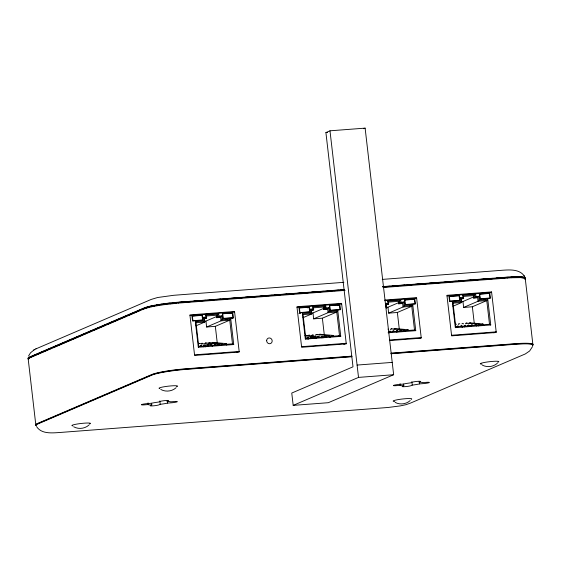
<?xml version="1.0" encoding="UTF-8"?>
<svg xmlns="http://www.w3.org/2000/svg" width="561" height="561" viewBox="0 0 561 561"><rect width="100%" height="100%" fill="white"/><g stroke="black" fill="none" stroke-linecap="round" stroke-linejoin="round"><path stroke-width="0.84" d="M202.598 319.945L192.963 320.724L192.297 316.187L201.988 315.338L202.654 319.875M223.173 318.311L222.787 313.753L232.549 313.206L232.885 317.68L223.243 318.375M309.63 311.79L300.002 312.568L299.336 308.031L309.02 307.19L309.686 311.72M330.212 310.156L329.826 305.605L339.587 305.051L339.924 309.525L330.275 310.219M404.656 300.184L414.376 299.16L415.042 303.69L405.358 304.539L404.902 299.869M449.831 301.04L449.445 296.489L459.087 295.794M459.157 295.857L459.62 300.366L449.901 301.103M479.732 294.223L489.367 293.445L490.034 297.982L480.349 298.824L479.683 294.294M224.821 344.517L225.354 343.669M392.574 331.733L393.1 330.892M403.366 331.656L403.808 330.071M460.427 326.565L460.953 325.724A0.912 0.806 -49.7 0 1 462.096 326.439L462.236 327.154L462.138 326.39M467.565 326.025L468.091 325.177M199.835 346.418L200.361 345.576A0.912 0.806 -49.7 0 1 201.504 346.291M203.405 346.151L203.931 345.303A0.912 0.806 -49.7 0 1 205.074 346.018L205.179 346.754L205.102 345.835M206.974 345.878L207.5 345.029A0.912 0.806 -49.7 0 1 208.643 345.751M210.543 345.604L211.069 344.756A0.912 0.806 -49.7 0 1 212.219 345.478L212.367 346.172M214.113 345.331L214.639 344.489A0.912 0.806 -49.7 0 1 215.789 345.204M217.682 345.064L218.208 344.216A0.912 0.806 -49.7 0 1 219.358 344.931M306.874 338.269L307.4 337.42A0.912 0.806 -49.7 0 1 308.543 338.136L308.683 338.823M310.443 337.995L310.969 337.147M314.013 337.722L314.539 336.873A0.912 0.806 -49.7 0 1 315.682 337.596M317.582 337.449L318.108 336.6A0.912 0.806 -49.7 0 1 319.251 337.322M321.151 337.175L321.677 336.334A0.912 0.806 -49.7 0 1 322.82 337.049L322.919 337.785L322.848 336.859M324.721 336.909L325.247 336.06A0.912 0.806 -49.7 0 1 326.39 336.775M328.29 336.635L328.816 335.787A0.912 0.806 -49.7 0 1 329.959 336.509L330.064 337.238L329.987 336.32M331.86 336.362L332.385 335.513M399.713 331.193L400.238 330.345M406.851 330.646L407.377 329.805A0.912 0.806 -49.7 0 1 408.527 330.52M456.871 326.747L456.942 327.575L457.383 325.99A0.912 0.806 -49.7 0 1 458.526 326.712M474.704 325.478L475.23 324.63M481.843 324.938L482.369 324.09A0.912 0.806 -49.7 0 1 483.519 324.805M532.592 346.495L529.626 350.997L525.327 353.935L410.652 403.036L406.031 404.684L400.252 405.905L387.988 407.489L59.129 432.545C51.437 433.029 41.297 434.046 36.528 426.528M28.527 356.025L30.546 352.778L34.417 349.643M216.834 316.425L205.936 321.088L206.623 327.007L221.027 320.836L222.065 319.763L230.774 319.097L233.72 344.545L198.306 347.245L198.748 346.418L196.013 322.743L195.361 321.797L204.071 321.13L204.723 322.077L195.922 325.85M323.865 308.27L312.975 312.933L313.655 318.851L328.066 312.68L329.097 311.607L337.813 310.941L340.758 336.39L305.338 339.089L305.787 338.262L303.045 314.588L302.393 313.641L311.11 312.975L311.762 313.929L302.961 317.694M473.856 296.839L462.958 301.509L463.645 307.428L478.049 301.257L479.087 300.177L487.797 299.518L490.742 324.966L455.329 327.659L455.77 326.839L453.036 303.164L452.383 302.211L461.093 301.552L461.745 302.498L452.944 306.271M35.785 424.649L28.12 358.367L29.607 357.294L144.261 308.192L151.028 306.271L161.827 304.343L178.384 302.491L344.124 289.862M345.064 290.388L178.447 303.08L161.898 304.939L151.091 306.86L144.331 308.788L29.677 357.883L28.19 358.956L28.429 359.384M524.97 277.779L524.865 279.308L525.278 278.803L524.97 277.779L522.55 277.176L511.099 277.183L382.504 286.937M216.707 317.701L218.916 316.116L218.678 314.048L216.469 315.626L216.707 317.701L219.407 317.498L221.616 315.913L222.065 319.763M230.774 319.097L229.744 320.177L215.333 326.341L206.623 327.007M323.746 309.546L325.955 307.961L325.717 305.892L323.508 307.477L323.746 309.546L326.446 309.342L328.655 307.758L329.097 311.607M337.813 310.941L336.775 312.021L322.372 318.185L313.655 318.851M398.738 303.831L400.947 302.253L400.708 300.177L398.499 301.762L398.738 303.831L401.438 303.627L403.647 302.042L404.088 305.892L403.057 306.972L388.654 313.136L387.967 307.218L398.864 302.554M388.107 332.785L415.75 330.674L412.805 305.226L411.774 306.306L397.363 312.477L388.654 313.136M473.729 298.122L475.938 296.538L475.7 294.469L473.491 296.047L473.729 298.122L476.429 297.912L478.638 296.334L479.087 300.177M487.797 299.518L486.766 300.591L472.355 306.762L463.645 307.428M471.661 324.903L471.135 325.752L471.556 326.397M88.94 425.07C84.837 428.744 78.449 429.488 73.645 426.753M176.063 387.763C171.961 391.445 165.572 392.181 160.769 389.446M410.217 400.589C406.178 404.208 399.923 405 395.147 402.391M497.341 363.283C493.301 366.901 487.046 367.693 482.271 365.085M338.038 310.317L336.172 310.514M35.834 348.907L151.204 299.427L157.62 297.512L173.749 295.289L343.858 282.33M33.583 350.085L36.57 348.521M200.263 346.074L201.462 346.046M203.832 345.8L205.031 345.772M207.402 345.534L208.601 345.499M210.971 345.26L212.17 345.232M214.54 344.987L215.74 344.959M218.11 344.713L219.309 344.685M221.679 344.447L222.878 344.412M225.249 344.174L226.448 344.145M307.302 337.918L308.501 337.89M310.871 337.652L312.07 337.617M314.44 337.378L315.64 337.35M318.01 337.105L319.209 337.077M321.579 336.831L322.778 336.803M325.149 336.558L326.348 336.53M328.718 336.291L329.917 336.256M332.287 336.018L333.486 335.99M393.002 331.39L394.201 331.362M396.571 331.123L397.77 331.088L397.805 331.993M400.14 330.85L401.339 330.815M403.71 330.576L404.909 330.548L404.944 331.453L404.958 330.534L405.063 331.46L404.986 330.604M407.279 330.303L408.478 330.275M457.285 326.495L458.484 326.467M460.854 326.221L462.054 326.193M464.424 325.948L465.623 325.92M467.993 325.682L469.192 325.646M471.563 325.408L472.762 325.38M475.132 325.135L476.331 325.107M482.271 324.588L483.47 324.56L483.631 325.478M325.906 132.557L329.987 130.811L365.12 128.132L393.654 374.727L328.318 402.7L293.186 405.379L291.762 393.051L353.009 366.824L325.906 132.557L327.617 132.424M363.759 128.714L365.12 128.132M39.508 353.43L30.687 357.21A25.813 2.791 -6.6 0 0 29.663 357.75M41.107 352.743L43.513 351.712M45.118 351.032L47.524 350.001M49.13 349.314L51.535 348.283M53.134 347.596L61.955 343.816M63.561 343.129L65.967 342.105M67.572 341.418L78.792 336.607M80.398 335.92L82.804 334.889M84.409 334.202L86.815 333.178M88.414 332.491L90.819 331.46M92.425 330.773L101.246 326.993M102.845 326.306L105.258 325.282M106.856 324.595L118.083 319.784M119.689 319.097L122.095 318.066M123.693 317.379L126.099 316.355M127.705 315.668L130.11 314.637M131.716 313.95L136.526 311.888M138.125 311.201L140.531 310.17M142.136 309.483L144.542 308.452M231.952 318.494L233.355 317.891L232.766 312.786L222.345 313.578L222.941 318.683L233.355 317.891M307.309 307.842L309.413 306.944L310.002 312.049L299.588 312.849L298.999 307.737L309.413 306.944M337.701 305.528L339.798 304.63L340.394 309.735L329.973 310.535L329.384 305.422L339.798 304.63M236.819 352.448L239.168 351.445L194.534 354.847M151.786 404.958L150.446 405.533A4.495 0.484 -6.6 0 0 153.195 405.841A4.495 0.484 -6.6 0 0 158.882 404.888L160.215 404.32A11.234 1.213 -6.6 0 0 167.557 403.093L171.393 402.798A4.495 0.484 -6.6 0 0 177.073 401.851A4.495 0.484 -6.6 0 0 174.331 401.543L170.495 401.83A11.234 1.213 -6.6 0 0 166.954 401.431L168.286 400.863A4.495 0.484 -6.6 0 0 165.544 400.554A4.495 0.484 -6.6 0 0 159.857 401.508L158.518 402.076A11.234 1.213 -6.6 0 0 151.175 403.303L147.347 403.597A4.495 0.484 -6.6 0 0 141.66 404.544A4.495 0.484 -6.6 0 0 144.408 404.853L148.237 404.565A11.234 1.213 -6.6 0 0 151.786 404.958L151.589 403.268M337.918 336.376L339.517 335.695L340.758 336.39M343.851 344.293L346.207 343.29L301.573 346.691M418.85 338.585L421.199 337.575L389.439 339.994M293.186 405.379L358.521 377.399L393.654 374.727M493.841 332.869L496.19 331.86L451.556 335.261M403.808 385.758L402.468 386.333A4.495 0.484 -6.6 0 0 405.217 386.641A4.495 0.484 -6.6 0 0 410.904 385.688L412.237 385.119A11.234 1.213 -6.6 0 0 419.579 383.892L423.415 383.598A4.495 0.484 -6.6 0 0 429.102 382.651A4.495 0.484 -6.6 0 0 426.353 382.343L422.524 382.63A11.234 1.213 -6.6 0 0 418.976 382.23L420.308 381.662A4.495 0.484 -6.6 0 0 417.566 381.354A4.495 0.484 -6.6 0 0 411.879 382.307L410.54 382.875A11.234 1.213 -6.6 0 0 403.198 384.103L399.369 384.397A4.495 0.484 -6.6 0 0 393.682 385.344A4.495 0.484 -6.6 0 0 396.431 385.652L400.259 385.365A11.234 1.213 -6.6 0 0 403.808 385.758L403.611 384.068M382.244 279.406L502.628 270.234C510.237 269.715 520.433 269.084 524.745 276.825M344.089 289.567L178.349 302.197A26.97 2.91 -6.6 0 0 144.233 307.898L29.572 356.992A26.97 2.91 -6.6 0 0 28.323 358.5M382.469 286.643L507.214 277.141A26.97 2.91 -6.6 0 1 524.759 278.424M178.84 302.288L184.078 301.888M186.694 301.692L191.056 301.355M193.671 301.159L198.033 300.829M201.525 300.563L205.887 300.226M209.372 299.96L213.734 299.63M216.35 299.434L220.711 299.097M223.334 298.901L227.696 298.564M231.181 298.305L235.543 297.968M238.159 297.772L242.52 297.435M245.136 297.239L249.498 296.909M252.99 296.643L257.352 296.306M260.844 296.04L265.206 295.71M267.821 295.507L272.183 295.177M274.799 294.981L280.03 294.581M282.653 294.378L287.008 294.048M289.63 293.852L293.992 293.515M297.477 293.249L301.839 292.919M304.455 292.716L308.816 292.386M311.439 292.19L315.801 291.853M319.286 291.587L323.648 291.257M327.14 290.991L331.502 290.661M334.118 290.458L338.479 290.128M341.095 289.925L344.587 289.665M385.582 286.538L389.944 286.208M392.56 286.005L397.798 285.605M400.414 285.409L404.776 285.079M407.391 284.876L411.753 284.546M415.245 284.28L419.607 283.943M422.223 283.747L426.584 283.417M429.2 283.214L433.562 282.884M437.054 282.618L441.409 282.288M444.901 282.022L449.263 281.685M451.878 281.489L456.24 281.152M458.856 280.956L464.094 280.556M466.71 280.36L471.072 280.023M473.687 279.827L478.049 279.497M480.665 279.294L485.903 278.894M488.519 278.698L492.881 278.361M496.366 278.102L500.728 277.765M503.35 277.569L506.835 277.302A25.813 2.791 -6.6 0 1 508.336 277.19M178.875 302.582L184.113 302.183M186.729 301.986L191.091 301.657M193.706 301.453L198.068 301.124M201.56 300.857L205.922 300.528M209.407 300.261L213.769 299.925M216.385 299.728L220.746 299.392M223.362 299.195L227.724 298.866M231.216 298.599L235.578 298.263M238.194 298.066L242.555 297.737M245.171 297.533L249.533 297.204M253.025 296.937L257.387 296.601M260.872 296.341L265.234 296.005M267.856 295.808L272.218 295.472M274.834 295.275L280.065 294.876M282.681 294.679L287.043 294.343M289.665 294.146L294.027 293.81M296.643 293.613L301.874 293.214M304.49 293.017L308.852 292.681M311.467 292.484L315.829 292.148M319.321 291.888L323.683 291.552M327.175 291.285L331.537 290.956M334.153 290.752L338.514 290.423M341.13 290.226L343.746 290.023M385.617 286.832L389.979 286.503M392.595 286.299L397.833 285.907M400.449 285.703L404.811 285.374M407.426 285.17L411.788 284.841M415.273 284.574L419.635 284.245M422.258 284.041L426.619 283.712M429.235 283.508L433.597 283.179M437.082 282.912L441.444 282.583M444.936 282.316L449.298 281.98M451.914 281.783L456.275 281.454M458.891 281.25L463.253 280.921M466.745 280.654L471.107 280.325M473.722 280.121L478.084 279.792M480.7 279.588L485.938 279.189M488.554 278.992L492.916 278.663M496.401 278.396L500.763 278.06M503.378 277.863L506.871 277.597A25.813 2.791 -6.6 0 1 508.371 277.485M383.443 287.463L511.162 277.772L520.503 277.618L525.04 278.375M384.818 300.044L416.578 297.625L421.269 338.164L389.509 340.59M189.983 315.485L234.617 312.084M297.014 307.33L341.649 303.936M384.881 300.64L416.648 298.221M447.005 295.906L491.639 292.505M203.895 318.676L206.644 318.052L205.992 317.105L205.747 315.03L218.678 314.048M310.927 310.521L313.676 309.896L313.024 308.95L312.786 306.881L325.717 305.892M385.919 304.812L388.668 304.188L388.016 303.235L387.777 301.166L400.708 300.177M460.911 299.097L463.659 298.473L463.014 297.519L462.769 295.451L475.7 294.469M205.747 315.03L206.399 315.983L217.647 315.128L217.885 317.196L220.585 316.993L221.027 320.836L229.744 320.177L232.478 343.844L233.72 344.545M312.786 306.881L313.438 307.828L324.679 306.972L324.924 309.041L327.617 308.838L328.066 312.68L336.775 312.021L339.517 335.695L305.787 338.262M387.777 301.166L388.429 302.113L399.67 301.257L399.916 303.326L402.609 303.122L403.057 306.972L411.774 306.306L414.509 329.98L415.75 330.674M462.769 295.451L463.421 296.397L474.669 295.542L474.908 297.618L477.607 297.407L478.049 301.257L486.766 300.591L489.501 324.265L490.742 324.966M323.508 307.477L324.854 307.372M204.071 321.13L203.629 317.281L205.992 317.105M218.916 316.116L221.616 315.913M311.11 312.975L310.668 309.132L313.024 308.95M325.955 307.961L328.655 307.758M385.659 303.417L386.312 304.364L386.753 308.213L386.101 307.26L385.659 303.417L388.016 303.235M400.947 302.253L403.647 302.042M461.093 301.552L460.651 297.702L463.014 297.519M475.938 296.538L478.638 296.334M203.629 317.281L204.281 318.234L206.644 318.052L206.399 315.983M310.668 309.132L311.32 310.079L313.676 309.896L313.438 307.828M386.312 304.364L388.668 304.188L388.429 302.113M460.651 297.702L461.303 298.655L463.659 298.473L463.421 296.397M196.21 321.18L197.921 321.046M225.718 318.929L227.429 318.802M298.978 313.347L300.689 313.22M329.342 311.032L331.053 310.906M409.453 304.932L411.164 304.798M454.087 301.53L455.791 301.404M483.596 299.286L485.3 299.153M404.088 305.892L412.805 305.226M204.218 321.222L205.936 321.088M311.257 313.066L312.975 312.933M386.248 307.351L387.967 307.218M461.24 301.636L462.958 301.509M196.013 322.743L204.723 322.077L204.281 318.234M303.045 314.588L311.762 313.929L311.32 310.079M453.036 303.164L461.745 302.498L461.303 298.655M198.748 346.418L232.478 343.844M388.563 331.958L414.509 329.98M455.77 326.839L489.501 324.265M351.789 356.144L186.049 368.773A26.97 2.91 -6.6 0 0 151.933 374.482L37.278 423.576A26.97 2.91 -6.6 0 0 36.03 425.077M391.045 353.157L514.914 343.718A26.97 2.91 -6.6 0 1 532.459 345.001M351.824 356.445L186.084 369.068A26.97 2.91 -6.6 0 0 151.968 374.776L37.307 423.871A26.97 2.91 -6.6 0 0 36.065 425.378M391.08 353.451L514.949 344.012A26.97 2.91 -6.6 0 1 532.494 345.296M351.859 356.74L186.119 369.369A26.97 2.91 -6.6 0 0 152.003 375.071L37.342 424.165A26.97 2.91 -6.6 0 0 36.093 425.673M391.115 353.746L514.984 344.314A26.97 2.91 -6.6 0 1 532.529 345.597M357.091 365.071L392.23 362.392M469.929 322.827L482.853 323.985M466.359 323.101L479.283 324.258M394.93 328.543L407.861 329.7M391.361 328.809L404.292 329.966M319.938 334.251L332.869 335.408M316.369 334.524L329.3 335.681M305.661 335.345L318.592 336.495M305.542 335.92L315.023 336.768M212.907 342.406L225.831 343.563M209.337 342.68L222.261 343.837M205.768 342.953L218.692 344.11M198.629 343.493L211.553 344.65M479.9 324.833L478.701 324.861L478.813 325.829M524.044 275.605L524.276 276.026M28.12 358.367L28.359 358.795M464.305 326.965L464.01 326.2L464.522 325.45A0.912 0.806 -49.7 0 1 465.665 326.165M403.59 331.586L403.317 330.878M396.452 332.133L396.157 331.369L396.669 330.618A0.912 0.806 -49.7 0 1 397.819 331.235M389.313 332.68L389.018 331.916L389.53 331.165A0.912 0.806 -49.7 0 1 390.673 331.881M321.271 337.035L321.46 337.848M314.321 338.388L314.132 337.575L314.23 338.409M307.183 338.935L306.993 338.122L307.091 338.956M203.524 346.004L203.713 346.817M478.694 325.857L478.274 325.205L478.799 324.363A0.912 0.806 -49.7 0 1 479.95 325.078M315.724 337.547L315.78 338.325L315.71 337.406M219.505 345.632L219.386 344.742M476.527 326.046L476.429 325.233M462.25 327.133L462.124 326.25M226.637 345.071L226.525 344.202M525.215 278.214L532.88 344.496M524.079 277.436L524.149 278.025M522.55 277.176L522.621 277.772M520.433 277.022L520.503 277.618M517.768 276.973L517.838 277.562M514.633 277.022L514.703 277.618M511.099 277.183L511.162 277.772M507.249 277.436L507.312 278.025M472.355 306.762L474.311 323.669M452.383 302.211L455.329 327.659M419.291 381.354L419.579 383.892M411.844 381.739L412.237 385.119M397.363 312.477L399.32 329.384M400.063 383.675L400.259 385.365M389.544 332.631C388.485 331.327 391.431 331.067 390.666 332.54M329.987 130.811L358.521 377.399M322.372 318.185L324.328 335.099M302.393 313.641L305.338 339.089M215.333 326.341L217.289 343.255M195.361 321.797L198.306 347.245M178.384 302.491L178.447 303.08M174.317 302.835L174.387 303.431M170.13 303.27L170.2 303.866M165.937 303.774L166.007 304.371M161.827 304.343L161.898 304.939M157.907 304.96L157.978 305.549M167.262 400.554L167.557 403.093M154.282 305.605L154.345 306.201M151.028 306.271L151.091 306.86M159.822 400.94L160.215 404.32M148.23 306.93L148.293 307.526M145.958 307.582L146.021 308.171M144.261 308.192L144.331 308.788M148.041 402.875L148.237 404.565M29.607 357.294L29.677 357.883M28.541 357.855L28.604 358.451M469.262 325.71L469.347 326.565M308.571 337.946L308.655 338.809M212.247 345.288L212.324 346.144M221.286 344.749L221.336 345.52L221.777 343.942A0.912 0.806 -49.7 0 1 222.927 344.657M394.776 401.466A9.355 1.01 -6.6 0 1 401.241 399.144A9.355 1.01 -6.6 0 1 411.234 399.341M72.727 425.876A9.355 1.01 -6.6 0 1 81.534 423.429A9.355 1.01 -6.6 0 1 89.311 424.053M481.899 364.159A9.355 1.01 -6.6 0 1 483.217 362.694A9.355 1.01 -6.6 0 1 495.286 361.249A9.355 1.01 -6.6 0 1 497.712 362.266M159.85 388.57A9.355 1.01 -6.6 0 1 168.658 386.129A9.355 1.01 -6.6 0 1 176.435 386.746M511.429 277.309A25.813 2.791 -6.6 0 1 521.52 277.351M511.401 277.008A25.813 2.791 -6.6 0 1 521.485 277.057M523.806 277.632A25.813 2.791 -6.6 0 1 524.037 278.046M145.341 308.108A25.813 2.791 -6.6 0 1 154.934 305.633M156.281 305.38A25.813 2.791 -6.6 0 1 158.405 305.016M159.878 304.777A25.813 2.791 -6.6 0 1 162.157 304.427M163.714 304.202A25.813 2.791 -6.6 0 1 166.091 303.88M167.69 303.683A25.813 2.791 -6.6 0 1 170.109 303.396M174.113 302.982A25.813 2.791 -6.6 0 1 176.47 302.772M154.899 305.338A25.813 2.791 -6.6 0 0 145.313 307.814L30.652 356.915A25.813 2.791 -6.6 0 0 29.46 358.353M156.253 305.086A25.813 2.791 -6.6 0 1 158.37 304.721M159.843 304.476A25.813 2.791 -6.6 0 1 162.122 304.132M163.679 303.908A25.813 2.791 -6.6 0 1 166.056 303.585M167.655 303.389A25.813 2.791 -6.6 0 1 170.074 303.101M174.078 302.688A25.813 2.791 -6.6 0 1 176.435 302.477M198.363 343.514A0.905 0.842 66.8 0 1 199.008 343.627M201.322 344.188A0.905 0.842 66.8 0 1 202.879 343.655M204.898 343.634A0.905 0.842 66.8 0 1 206.027 343.016M208.461 343.648A0.905 0.842 66.8 0 1 209.933 342.995M225.34 343.648A0.912 0.806 -49.7 0 1 226.497 344.391M212.037 343.087A0.905 0.849 66.8 0 1 213.699 343.101M310.962 337.126A0.912 0.806 -49.7 0 1 312.112 337.869M304.882 335.759A0.905 0.842 66.8 0 1 306.341 335.773M308.361 335.751A0.905 0.842 66.8 0 1 309.616 335.197M311.923 335.759A0.905 0.842 66.8 0 1 313.48 335.226M315.499 335.205A0.905 0.842 66.8 0 1 317.056 334.952M332.378 335.492A0.912 0.806 -49.7 0 1 333.529 336.235M319.062 335.219A0.905 0.849 66.8 0 1 320.626 334.686M393.093 330.871A0.912 0.806 -49.7 0 1 394.243 331.607M400.231 330.324A0.912 0.806 -49.7 0 1 401.381 331.067M387.924 329.104A0.905 0.842 66.8 0 1 388.542 329.644M403.801 330.057A0.912 0.806 -49.7 0 1 404.958 330.688M390.484 329.637A0.905 0.842 66.8 0 1 391.858 329.026M394.053 329.503A0.905 0.849 66.8 0 1 395.617 328.97M468.084 325.156A0.912 0.806 -49.7 0 1 469.234 325.899M455.259 323.978A0.905 0.842 66.8 0 1 456.395 324.475M471.654 324.882A0.912 0.806 -49.7 0 1 472.804 325.625M458.344 324.609A0.905 0.842 66.8 0 1 459.817 323.956M475.223 324.616A0.912 0.806 -49.7 0 1 476.38 325.352M461.955 323.914A0.905 0.842 66.8 0 1 463.533 323.928M465.476 323.921A0.905 0.842 66.8 0 1 466.955 323.409M469.094 323.374A0.905 0.849 66.8 0 1 470.672 323.381M234.547 311.495L189.913 314.896L194.604 355.436L239.238 352.035L234.547 311.495M341.586 303.34L296.944 306.741L301.636 347.28L346.277 343.879L341.586 303.34M491.569 291.916L446.935 295.317L451.626 335.857L496.261 332.456L491.569 291.916M202.374 315.1L191.96 315.892L192.549 321.004L202.97 320.205L202.374 315.1M414.789 298.915L404.376 299.707L404.965 304.819L415.385 304.027L414.789 298.915M459.396 295.514L448.982 296.313L449.571 301.418L459.992 300.626L459.396 295.514M489.788 293.2L479.367 293.992L479.957 299.104L490.377 298.312L489.788 293.2M471.352 326.439L471.219 325.668L471.352 326.439M403.499 331.614L403.366 330.836L403.499 331.614M389.145 332.722L389.039 331.965L389.089 332.743M308.676 338.851L308.578 338.087L308.641 338.872M469.389 326.593L469.291 325.773L469.382 326.579M322.975 337.743L322.87 336.951L322.975 337.743M315.829 338.29L315.731 337.498L315.822 338.276M212.317 346.207L212.233 345.478L212.317 346.207M483.666 325.506L483.575 324.686L483.659 325.492M205.228 346.719L205.13 345.899L205.221 346.705M330.099 337.189L330.015 336.383L330.099 337.217M266.678 340.296A2.931 2.742 66.8 0 0 270.451 343.584A2.931 2.742 66.8 0 0 271.131 338.648A2.931 2.742 66.8 0 0 266.678 340.296"/></g></svg>
